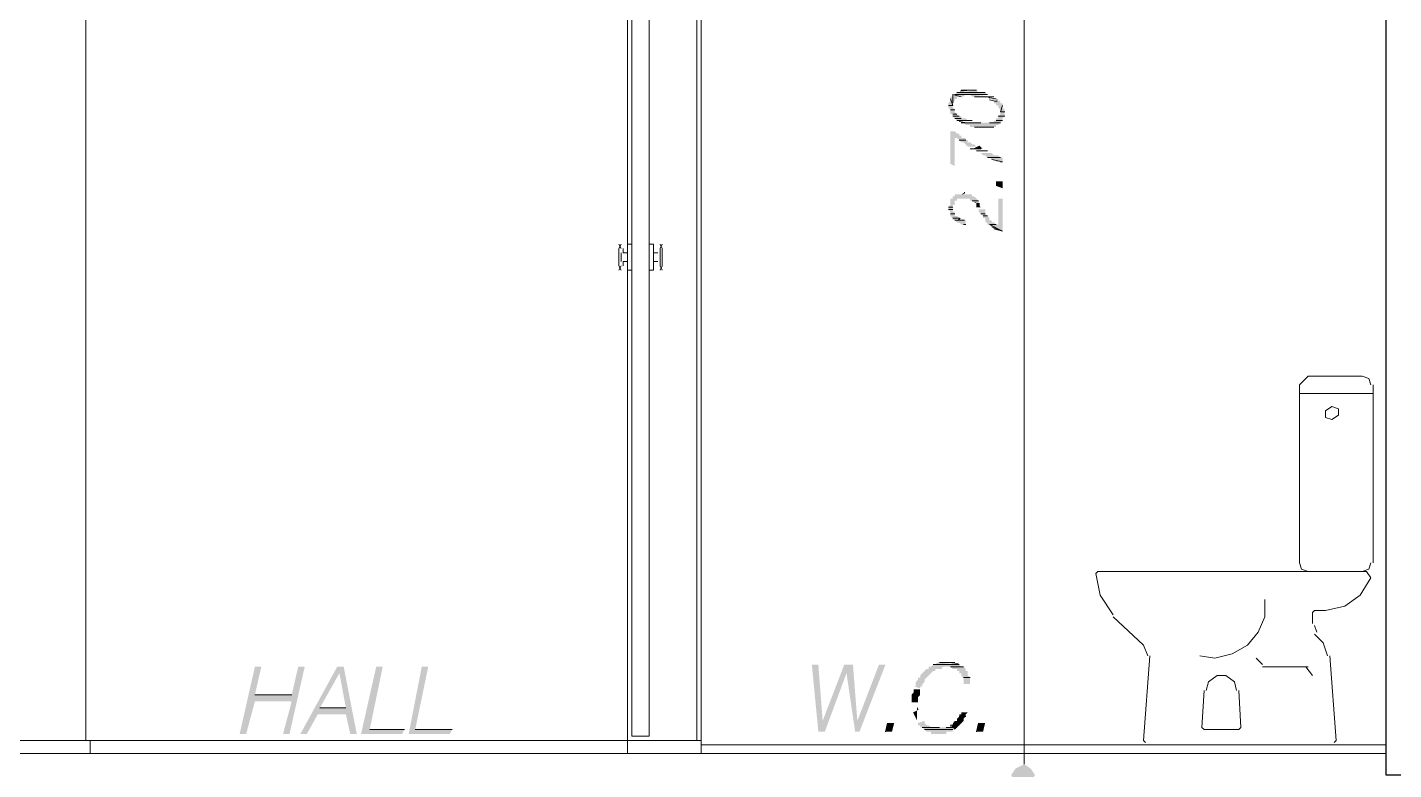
# Model space of a CAD drawing. Header units: millimetres. Extents: x 182 to 575, y -105 to 95.
# Drawn here: x 285.661 to 288.664, y 80.223 to 81.854 of the extents above; entities that cross this region are included whole.
import ezdxf

# ---------------------------------------------------------------- set-up
doc = ezdxf.new("R2010")
doc.units = ezdxf.units.MM
doc.header["$MEASUREMENT"] = 0
doc.layers.add('PDF_Geometry', color=7, linetype='Continuous')
doc.layers.add('PDF_Solid Fills', color=7, linetype='Continuous')

msp = doc.modelspace()

# ---------------------------------------------------------------- hatches: boundary and pattern name
at = {"layer": 'PDF_Solid Fills', "transparency": 33554559}
for points in [[(287.6945, 81.6777), (287.6945, 81.6872), (287.6992, 81.692), (287.6992, 81.6967), (287.704, 81.6967), (287.704, 81.7015), (287.7183, 81.7015), (287.7231, 81.7062), (287.7707, 81.7062), (287.7659, 81.711), (287.7516, 81.711), (287.7469, 81.7158), (287.7088, 81.711), (287.704, 81.711), (287.6992, 81.7062), (287.6945, 81.7062), (287.6945, 81.7015), (287.6897, 81.7015), (287.6897, 81.692), (287.685, 81.6872), (287.685, 81.6777), (287.6897, 81.6729), (287.6897, 81.6634), (287.6945, 81.6634), (287.6945, 81.6586), (287.6992, 81.6539), (287.704, 81.6491), (287.7278, 81.6491), (287.7231, 81.6539), (287.7135, 81.6539), (287.7135, 81.6586), (287.7088, 81.6586), (287.704, 81.6634), (287.6992, 81.6681), (287.6992, 81.6729)], [(287.7326, 81.7062), (287.7373, 81.7015), (287.7802, 81.7015)], [(287.7278, 81.6015), (287.7278, 81.6062), (287.7231, 81.6062), (287.7231, 81.611), (287.7135, 81.611), (287.7135, 81.6158), (287.7088, 81.6158), (287.7088, 81.6205), (287.704, 81.6205), (287.6992, 81.6253), (287.6897, 81.6253), (287.6897, 81.5539), (287.6992, 81.5491), (287.6992, 81.611), (287.704, 81.611), (287.7088, 81.6062), (287.7135, 81.6015), (287.7183, 81.6015), (287.7278, 81.592), (287.7469, 81.592), (287.7421, 81.5967), (287.7373, 81.5967), (287.7326, 81.6015)], [(287.7897, 81.5615), (287.7897, 81.5586), (287.804, 81.5586), (287.804, 81.5682), (287.7993, 81.5682), (287.7945, 81.5729), (287.785, 81.5729), (287.7802, 81.5777), (287.7564, 81.5777), (287.7612, 81.5729), (287.7659, 81.5729), (287.7707, 81.5682), (287.7754, 81.5682), (287.7802, 81.5634)], [(287.7897, 81.5062), (287.804, 81.5015), (287.804, 81.5158), (287.7897, 81.5158)], [(287.7659, 81.4348), (287.7659, 81.4253), (287.7707, 81.4253), (287.7707, 81.4205), (287.7754, 81.4205), (287.7802, 81.4158), (287.785, 81.411), (287.7977, 81.4078), (287.7993, 81.4062), (287.804, 81.4062), (287.804, 81.4777), (287.7945, 81.4777), (287.7945, 81.4205), (287.7897, 81.4205), (287.785, 81.4253), (287.7802, 81.4253), (287.7802, 81.4301), (287.7754, 81.4301), (287.7754, 81.4348), (287.7707, 81.4396), (287.7659, 81.4443), (287.7659, 81.4539), (287.7516, 81.4539), (287.7516, 81.4491), (287.7612, 81.4396), (287.7612, 81.4348)], [(286.2413, 80.3729), (286.2411, 80.3691), (286.2231, 80.3015), (286.2373, 80.3015), (286.2707, 80.4491), (286.2564, 80.4491), (286.2421, 80.3872), (286.1612, 80.3872), (286.1754, 80.4491), (286.1612, 80.4491), (286.1278, 80.3015), (286.1421, 80.3015), (286.1612, 80.3729)], [(286.485, 80.3015), (286.4897, 80.311), (286.4135, 80.311), (286.4421, 80.4491), (286.4278, 80.4491), (286.3945, 80.3015)], [(286.5897, 80.3015), (286.5945, 80.311), (286.5135, 80.311), (286.5421, 80.4491), (286.5278, 80.4491), (286.4992, 80.3015)], [(287.3993, 80.4539), (287.385, 80.4539), (287.3993, 80.3062), (287.4135, 80.3062), (287.4612, 80.4348), (287.4802, 80.3062), (287.4897, 80.3062), (287.5469, 80.4539), (287.5326, 80.4539), (287.485, 80.3301), (287.4754, 80.4539), (287.4564, 80.4539), (287.4088, 80.3301)], [(287.6421, 80.4443), (287.6373, 80.4443), (287.6326, 80.4396), (287.6278, 80.4348), (287.6231, 80.4301), (287.6231, 80.4253), (287.6183, 80.4253), (287.6183, 80.4205), (287.6135, 80.4158), (287.6135, 80.4062), (287.6088, 80.4062), (287.6231, 80.4015), (287.6231, 80.4062), (287.6278, 80.4062), (287.6278, 80.411), (287.6326, 80.4158), (287.6326, 80.4205), (287.6373, 80.4253), (287.6421, 80.4301), (287.6469, 80.4348), (287.6516, 80.4396), (287.6564, 80.4396), (287.6564, 80.4443), (287.6707, 80.4443), (287.6707, 80.4484), (287.6754, 80.4491), (287.6897, 80.4491), (287.6945, 80.4443), (287.704, 80.4443), (287.704, 80.4396), (287.7088, 80.4396), (287.7088, 80.4348), (287.7135, 80.4348), (287.7135, 80.4301), (287.7183, 80.4253), (287.7183, 80.411), (287.7326, 80.411), (287.7326, 80.4253), (287.7278, 80.4301), (287.7278, 80.4396), (287.7231, 80.4396), (287.7231, 80.4443), (287.7183, 80.4491), (287.7135, 80.4491), (287.7088, 80.4539), (287.6612, 80.4586), (287.6564, 80.4539), (287.6516, 80.4539), (287.6469, 80.4491), (287.6421, 80.4491)], [(287.7135, 80.3491), (287.7135, 80.3443), (287.7088, 80.3443), (287.7088, 80.3396), (287.704, 80.3348), (287.704, 80.3301), (287.6992, 80.3301), (287.6992, 80.3253), (287.6945, 80.3253), (287.7088, 80.3205), (287.7135, 80.3253), (287.7183, 80.3301), (287.7183, 80.3348), (287.7231, 80.3396), (287.7231, 80.3443), (287.7278, 80.3491)], [(287.5516, 80.3253), (287.5469, 80.3062), (287.5612, 80.3062), (287.5659, 80.3253)], [(287.6992, 80.311), (287.704, 80.3158), (287.6469, 80.3158), (287.6421, 80.3205), (287.6373, 80.3205), (287.6326, 80.3253), (287.6326, 80.3301), (287.6183, 80.3253), (287.6183, 80.3205), (287.6231, 80.3205), (287.6231, 80.3158), (287.6278, 80.3158), (287.6326, 80.311), (287.6373, 80.3062), (287.6469, 80.3062), (287.6469, 80.3015), (287.6802, 80.3015), (287.6802, 80.3062), (287.6945, 80.3062), (287.6945, 80.311)], [(287.7516, 80.3253), (287.7469, 80.3062), (287.7612, 80.3062), (287.7659, 80.3253)], [(287.8326, 80.192), (287.8516, 80.1824), (287.8659, 80.192), (287.8754, 80.211), (287.8659, 80.2253), (287.8516, 80.2348), (287.8326, 80.2253), (287.8231, 80.211)]]:
    msp.add_hatch(color=256, dxfattribs=at).paths.add_polyline_path(points)
h = msp.add_hatch(color=256, dxfattribs=at)
h.paths.add_polyline_path([(287.7945, 81.6967), (287.7754, 81.6967), (287.7945, 81.692)])
h.paths.add_polyline_path([(287.804, 81.6872), (287.7993, 81.6872), (287.7993, 81.692), (287.7945, 81.692), (287.785, 81.692), (287.785, 81.6872), (287.7897, 81.6872), (287.7897, 81.6824), (287.7945, 81.6824), (287.7945, 81.6777), (287.7993, 81.6729), (287.7993, 81.6634), (287.7945, 81.6586), (287.7945, 81.6539), (287.7897, 81.6539), (287.7897, 81.6491), (287.785, 81.6491), (287.785, 81.6443), (287.7183, 81.6443), (287.7231, 81.6396), (287.7326, 81.6396), (287.7326, 81.6348), (287.7897, 81.6348), (287.7897, 81.6396), (287.7945, 81.6396), (287.804, 81.6491), (287.804, 81.6539), (287.8088, 81.6586), (287.8088, 81.6729), (287.804, 81.6777)])
h = msp.add_hatch(color=256, dxfattribs=at)
h.paths.add_polyline_path([(287.7104, 81.4237), (287.7135, 81.4205), (287.7231, 81.4205), (287.7231, 81.4301), (287.6992, 81.4301), (287.704, 81.4253)])
h.paths.add_polyline_path([(287.7516, 81.4681), (287.7516, 81.4729), (287.7469, 81.4777), (287.7421, 81.4824), (287.7373, 81.4824), (287.7373, 81.4872), (287.6992, 81.4872), (287.6992, 81.4824), (287.6945, 81.4824), (287.6945, 81.4777), (287.6897, 81.4777), (287.6897, 81.4634), (287.685, 81.4586), (287.685, 81.4539), (287.6897, 81.4491), (287.6897, 81.4396), (287.6945, 81.4348), (287.6945, 81.4301), (287.7088, 81.4348), (287.704, 81.4396), (287.6992, 81.4396), (287.6992, 81.4491), (287.6945, 81.4491), (287.6945, 81.4634), (287.6992, 81.4634), (287.6992, 81.4729), (287.704, 81.4729), (287.704, 81.4777), (287.7326, 81.4777), (287.7326, 81.4729), (287.7373, 81.4729), (287.7421, 81.4681)])
h = msp.add_hatch(color=256, dxfattribs=at)
h.paths.add_polyline_path([(286.3469, 80.4348), (286.3612, 80.3586), (286.304, 80.3586)])
h.paths.add_polyline_path([(286.385, 80.3015), (286.3564, 80.4491), (286.3421, 80.4491), (286.2612, 80.3015), (286.2754, 80.3015), (286.2993, 80.3443), (286.3612, 80.3443), (286.3707, 80.3015)], flags=0)

# ---------------------------------------------------------------- linework, layer by layer
at = {"layer": 'PDF_Geometry', "lineweight": 25}
msp.add_lwpolyline([(288.6469, 83.111), (288.785, 83.111), (288.785, 80.211), (288.6469, 80.211)], close=True, dxfattribs=at)
at = {"layer": 'PDF_Geometry', "lineweight": 13}
for points in [[(287.8516, 80.2348), (287.8516, 80.2586), (287.8516, 82.8586), (287.8516, 82.8824)], [(287.0278, 82.3777), (287.0278, 80.2967), (286.9897, 80.2967), (286.9897, 82.3872), (286.9802, 82.3872), (286.9802, 82.4491), (286.9897, 82.4491), (286.9897, 82.3777), (287.0278, 82.3777), (287.0278, 82.3682), (287.1326, 82.3682), (287.1326, 80.2872)], [(286.9802, 82.3872), (286.9802, 80.2872), (285.7897, 80.2872), (285.7897, 82.4396)], [(287.1421, 82.3777), (287.1421, 80.2872)], [(287.7135, 81.7015), (287.6945, 81.7062), (287.7135, 81.7015)], [(287.6945, 81.6872), (287.6945, 81.7062), (287.6945, 81.6872)], [(287.6992, 81.7062), (287.7707, 81.7062), (287.6992, 81.7062)], [(287.7659, 81.711), (287.704, 81.711), (287.7659, 81.711)], [(287.7564, 81.711), (287.7088, 81.711), (287.7564, 81.711)], [(287.7302, 81.7158), (287.7278, 81.7158), (287.7278, 81.7158), (287.7326, 81.7158), (287.7112, 81.7134)], [(287.7469, 81.7158), (287.7135, 81.7158), (287.7469, 81.7158)], [(287.7802, 81.7015), (287.7421, 81.7015), (287.7802, 81.7015)], [(287.7421, 81.7015), (287.7802, 81.7015), (287.7421, 81.7015)], [(287.7683, 81.7015), (287.7731, 81.7015), (287.7754, 81.6991), (287.7897, 81.6967)], [(287.685, 81.6824), (287.6945, 81.6824), (287.685, 81.6824)], [(287.6897, 81.6729), (287.6992, 81.6729), (287.6897, 81.6729)], [(287.7754, 81.6943), (287.7873, 81.692), (287.7921, 81.692)], [(287.704, 81.6634), (287.6945, 81.6634), (287.704, 81.6634)], [(287.6945, 81.6586), (287.7088, 81.6586), (287.6945, 81.6586)], [(287.7088, 81.6586), (287.6945, 81.6586), (287.7088, 81.6586)], [(287.6992, 81.6539), (287.7135, 81.6539), (287.6992, 81.6539)], [(287.704, 81.6491), (287.7278, 81.6491), (287.704, 81.6491)], [(287.7278, 81.6491), (287.704, 81.6491), (287.7278, 81.6491)], [(287.7445, 81.6443), (287.7254, 81.6443), (287.7088, 81.6467)], [(287.785, 81.6348), (287.7421, 81.6348), (287.785, 81.6348)], [(287.7421, 81.6348), (287.785, 81.6348), (287.7421, 81.6348)], [(287.7635, 81.6348), (287.7659, 81.6348), (287.754, 81.6348)], [(287.7707, 81.6348), (287.7564, 81.6348), (287.7707, 81.6348)], [(287.7564, 81.6348), (287.7707, 81.6348), (287.7564, 81.6348)], [(287.7993, 81.6443), (287.7754, 81.6443), (287.7993, 81.6443)], [(287.7754, 81.6443), (287.7993, 81.6443), (287.7754, 81.6443)], [(287.804, 81.6491), (287.7897, 81.6491), (287.804, 81.6491)], [(287.7897, 81.6491), (287.804, 81.6491), (287.7897, 81.6491)], [(287.7945, 81.6586), (287.8088, 81.6586), (287.7945, 81.6586)], [(287.7088, 81.6062), (287.7231, 81.6062), (287.7088, 81.6062)], [(287.7564, 81.5872), (287.7326, 81.5872), (287.7564, 81.5872)], [(287.7469, 81.5824), (287.7707, 81.5824), (287.7469, 81.5824)], [(287.7993, 81.5682), (287.7707, 81.5682), (287.7993, 81.5682)], [(287.7707, 81.5682), (287.7993, 81.5682), (287.7707, 81.5682)], [(287.7207, 81.492), (287.7207, 81.4896), (287.7159, 81.4872), (287.7159, 81.4872)], [(287.804, 81.5015), (287.7897, 81.5062), (287.804, 81.5015)], [(287.685, 81.4586), (287.6945, 81.4586), (287.685, 81.4586)], [(287.7373, 81.4729), (287.7516, 81.4729), (287.7373, 81.4729)], [(287.685, 81.4539), (287.6945, 81.4539), (287.685, 81.4539)], [(287.6897, 81.4443), (287.6992, 81.4443), (287.6897, 81.4443)], [(287.6945, 81.4348), (287.7088, 81.4348), (287.6945, 81.4348)], [(287.7088, 81.4348), (287.6945, 81.4348), (287.7088, 81.4348)], [(287.6992, 81.4301), (287.7183, 81.4301), (287.6992, 81.4301)], [(287.7183, 81.4301), (287.6992, 81.4301), (287.7183, 81.4301)], [(287.7207, 81.4301), (287.7064, 81.4301), (287.7112, 81.4348)], [(287.7564, 81.4443), (287.7659, 81.4443), (287.7564, 81.4443)], [(287.7707, 81.4396), (287.7612, 81.4396), (287.7707, 81.4396)], [(287.7802, 81.4158), (287.804, 81.4062), (287.7802, 81.4158)], [(286.9659, 81.3777), (286.9612, 81.3681), (286.9612, 81.3586), (286.9612, 81.3491), (286.9612, 81.3396), (286.9612, 81.3301), (286.9659, 81.3205)], [(286.9659, 81.3681), (286.9612, 81.3777)], [(286.9659, 81.3777), (286.9659, 81.3777)], [(286.9802, 81.3586), (286.9707, 81.3586), (286.9707, 81.3681)], [(286.9897, 81.3777), (286.9802, 81.3777), (286.9802, 81.3205), (286.9897, 81.3205)], [(287.0278, 81.3777), (287.0373, 81.3777), (287.0373, 81.3205), (287.0278, 81.3205)], [(287.0564, 81.3777), (287.0516, 81.3681), (287.0516, 81.3586), (287.0516, 81.3491), (287.0516, 81.3396), (287.0516, 81.3301), (287.0564, 81.3205)], [(287.0516, 81.3205), (287.0564, 81.3301), (287.0564, 81.3396), (287.0564, 81.3491), (287.0564, 81.3586), (287.0564, 81.3681), (287.0516, 81.3777)], [(287.0516, 81.3777), (287.0516, 81.3777)], [(286.9659, 81.3396), (286.9659, 81.3491), (286.9659, 81.3586)], [(286.9707, 81.3301), (286.9707, 81.3396), (286.9802, 81.3396)], [(287.0373, 81.3586), (287.0469, 81.3586)], [(287.0373, 81.3396), (287.0469, 81.3396)], [(286.9612, 81.3205), (286.9659, 81.3301)], [(286.9659, 81.3205), (286.9659, 81.3205)], [(287.0516, 81.3205), (287.0516, 81.3205)], [(288.2373, 80.4729), (288.2707, 80.4681), (288.3088, 80.4777), (288.3421, 80.4967), (288.3659, 80.5253), (288.3802, 80.5586), (288.3802, 80.5967)], [(288.3612, 80.4681), (288.3754, 80.4539)], [(288.4754, 80.4491), (288.3754, 80.4491)], [(288.485, 80.4301), (288.4707, 80.4491)], [(288.3183, 80.3967), (288.3135, 80.4158), (288.2945, 80.4301), (288.2754, 80.4301), (288.2564, 80.4158), (288.2516, 80.3967)], [(288.3231, 80.3967), (288.3278, 80.3158), (288.3231, 80.311), (288.2469, 80.311), (288.2421, 80.3158), (288.2469, 80.3967)], [(285.7993, 80.2586), (286.9802, 80.2586)], [(288.6469, 80.2777), (287.1421, 80.2777)], [(288.6469, 80.2586), (287.1421, 80.2586)]]:
    msp.add_lwpolyline(points, dxfattribs=at)
for points in [[(287.6897, 81.6967), (287.6945, 81.6824), (287.6897, 81.6967)], [(287.7516, 81.7015), (287.785, 81.7015), (287.7516, 81.7015)], [(287.804, 81.6824), (287.7993, 81.6681), (287.804, 81.6824)], [(287.7993, 81.6681), (287.8088, 81.6681), (287.7993, 81.6681)], [(287.8088, 81.6681), (287.7993, 81.6681), (287.8088, 81.6681)], [(287.7373, 81.6491), (287.7088, 81.6491), (287.7373, 81.6491)], [(287.7564, 81.6443), (287.7135, 81.6443), (287.7564, 81.6443)], [(287.7802, 81.5634), (287.804, 81.5586), (287.7802, 81.5634)], [(287.7993, 81.5586), (287.804, 81.5586), (287.7993, 81.5586)], [(287.7183, 81.4205), (287.7231, 81.4205), (287.7183, 81.4205)], [(287.7754, 81.4205), (287.804, 81.4062), (287.7754, 81.4205)], [(287.7897, 81.4205), (287.7754, 81.4205), (287.7897, 81.4205)], [(287.785, 81.411), (287.804, 81.4062), (287.785, 81.411)], [(288.5278, 80.992), (288.5421, 81.0015), (288.5421, 81.0158), (288.5278, 81.0205), (288.5135, 81.011), (288.5135, 80.9967)]]:
    msp.add_lwpolyline(points, close=True, dxfattribs=at)
for points in [[(287.7492, 81.592, 0, 0, 0), (287.7445, 81.5896, 0.0191, 0.0191, 0), (287.7469, 81.5872, 0, 0, 0), (287.7516, 81.5872, 0, 0, 0), (287.7516, 81.5824, 0, 0, 0), (287.7564, 81.5824, 0, 0, 0), (287.7588, 81.5801, 0, 0, 0), (287.7731, 81.5777, 0, 0, 0)], [(287.7492, 81.4681, 0.00952, 0.00952, 0), (287.7492, 81.4658, 0, 0, 0), (287.7516, 81.4634, 0.00953, 0.00953, 0), (287.7516, 81.4586, 0, 0, 0), (287.7564, 81.4586, 0, 0, 0), (287.7564, 81.4539, 0, 0, 0)]]:
    msp.add_lwpolyline(points, format="xyseb", dxfattribs=at)
at = {"layer": 'PDF_Geometry', "lineweight": 20}
for points in [[(288.6135, 81.0681), (288.6088, 81.0824), (288.5945, 81.0872), (288.4754, 81.0872), (288.4564, 81.0681), (288.4564, 80.6777), (288.4612, 80.6634), (288.4754, 80.6586), (288.5945, 80.6586), (288.6088, 80.6634), (288.6135, 80.6777)], [(288.6183, 81.0681), (288.6183, 80.6777)], [(288.6183, 81.0491), (288.4564, 81.0491)], [(288.485, 80.5443), (288.485, 80.5681), (288.4897, 80.5729), (288.5135, 80.5729), (288.5564, 80.5824), (288.5897, 80.6062), (288.6135, 80.6443), (288.604, 80.6586), (288.0135, 80.6586), (288.0088, 80.6539), (288.0183, 80.6062), (288.0469, 80.5634)], [(288.0469, 80.5586), (288.1135, 80.4967), (288.1231, 80.4729)], [(288.4897, 80.5396), (288.4945, 80.5253)], [(288.5183, 80.4729), (288.5088, 80.5015), (288.4897, 80.5205)], [(288.1183, 80.2824), (288.1135, 80.2872), (288.1278, 80.4729)], [(288.5326, 80.2824), (288.5373, 80.2872), (288.5231, 80.4729)], [(287.6516, 80.4539), (287.7088, 80.4539), (287.6516, 80.4539)], [(287.6659, 80.4586), (287.6992, 80.4586), (287.6659, 80.4586)], [(287.6826, 80.4586), (287.6802, 80.4586), (287.6802, 80.4586), (287.6802, 80.4586), (287.685, 80.4586), (287.7064, 80.4562)], [(287.6897, 80.4491), (287.7183, 80.4491), (287.6897, 80.4491)], [(287.7326, 80.4253), (287.7183, 80.4253), (287.7326, 80.4253)], [(287.7183, 80.4253), (287.7326, 80.4253), (287.7183, 80.4253)], [(286.1612, 80.3872), (286.2421, 80.3872), (286.1612, 80.3872)], [(286.304, 80.3586), (286.3612, 80.3586), (286.304, 80.3586)], [(287.5469, 80.3062), (287.5516, 80.3253), (287.5469, 80.3062)], [(287.6659, 80.3158), (287.6278, 80.3158), (287.6659, 80.3158)], [(287.704, 80.3158), (287.6802, 80.3158), (287.704, 80.3158)], [(287.7088, 80.3205), (287.6897, 80.3205), (287.7088, 80.3205)], [(287.7135, 80.3253), (287.6992, 80.3253), (287.7135, 80.3253)], [(287.7231, 80.3396), (287.7088, 80.3396), (287.7231, 80.3396)], [(287.7469, 80.3062), (287.7516, 80.3253), (287.7469, 80.3062)], [(286.4897, 80.311), (286.4135, 80.311), (286.4897, 80.311)], [(286.5945, 80.311), (286.5135, 80.311), (286.5945, 80.311)], [(287.6326, 80.311), (287.6945, 80.311), (287.6326, 80.311)], [(288.5326, 80.2777), (288.1183, 80.2777)]]:
    msp.add_lwpolyline(points, dxfattribs=at)
msp.add_lwpolyline([(287.6159, 80.4039, 0, 0, 0), (287.6159, 80.3991, 0.0143, 0.0143, 0), (287.6159, 80.3943, 0.0143, 0.0143, 0), (287.6159, 80.3896, 0.0143, 0.0143, 0), (287.6135, 80.3872, 0.0143, 0.0143, 0), (287.6112, 80.3848, 0.0143, 0.0143, 0), (287.6112, 80.3801, 0.0143, 0.0143, 0), (287.6112, 80.3753, 0.0143, 0.0143, 0), (287.6112, 80.3705, 0, 0, 0), (287.6112, 80.3658, 0, 0, 0), (287.6112, 80.361, 0, 0, 0), (287.6112, 80.3562, 0, 0, 0), (287.6135, 80.3515, 0.0135, 0.0135, 0), (287.6159, 80.3467, 0, 0, 0), (287.6159, 80.342, 0, 0, 0), (287.6183, 80.3372, 0, 0, 0), (287.6207, 80.3324, 0, 0, 0), (287.6254, 80.3277, 0, 0, 0)], format="xyseb", dxfattribs=at)
at = {"layer": 'PDF_Geometry', "lineweight": 20, "const_width": 0.0135}
msp.add_lwpolyline([(287.6945, 80.3229), (287.6992, 80.3205), (287.6945, 80.3158)], dxfattribs=at)
at = {"layer": 'PDF_Geometry', "lineweight": 20}
for points in [[(285.7993, 80.2872), (285.7993, 80.2586), (285.6421, 80.2586), (285.6421, 80.2872)], [(286.9802, 80.2872), (286.9802, 80.2586), (287.1421, 80.2586), (287.1421, 80.2872)]]:
    msp.add_lwpolyline(points, close=True, dxfattribs=at)
at = {"layer": 'PDF_Solid Fills', "transparency": 33554559}
for points in [[(287.7373, 81.7158), (287.7373, 81.7158), (287.7183, 81.7158)], [(287.7373, 81.7158), (287.7183, 81.7158), (287.7183, 81.7158)]]:
    msp.add_solid(points, dxfattribs=at)

doc.saveas('drawing.dxf')
